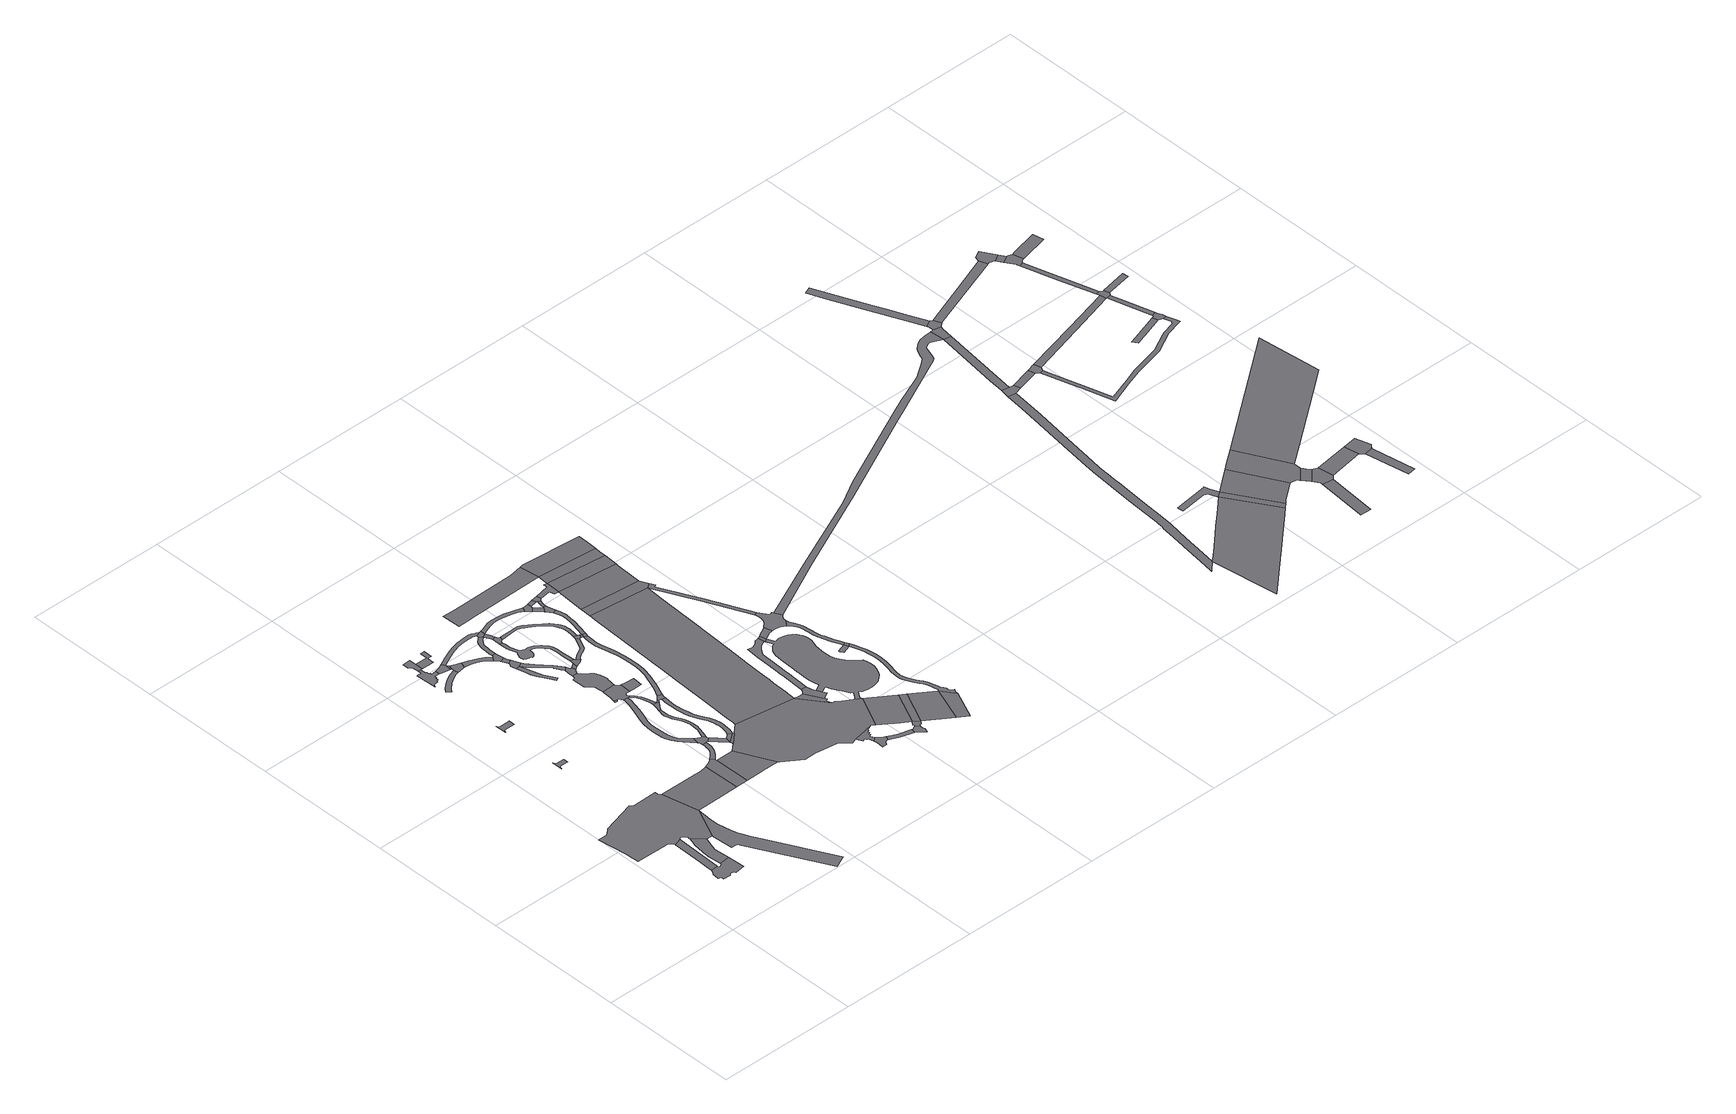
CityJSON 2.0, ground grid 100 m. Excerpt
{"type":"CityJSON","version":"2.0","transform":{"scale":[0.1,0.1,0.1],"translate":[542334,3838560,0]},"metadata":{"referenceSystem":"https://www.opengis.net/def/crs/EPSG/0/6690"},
"CityObjects":{
"road1":{"type":"Road","geometry":[{"type":"MultiSurface","lod":"1","boundaries":[[[0,1,2,3,4,5,6,7,8,9,10,11,12,13,14,15,16,17,18,19,20,21,22,23]]]}]},
"road2":{"type":"Road","attributes":{"RoadStructureAttribute.sectionType":"1"},"geometry":[{"type":"MultiSurface","lod":"1","boundaries":[[[24,25,26,27,28,29,30,7,6]]]}]},
"road3":{"type":"Road","geometry":[{"type":"MultiSurface","lod":"1","boundaries":[[[31,32,33,34,35,36,37,38,39,40,41,42,43,44,45,46,47,48,28,27,49,50,51,52,53,54,55,56,57,58,59,60,61,62,63]]]}]},
"road4":{"type":"Road","attributes":{"RoadStructureAttribute.sectionType":"1"},"geometry":[{"type":"MultiSurface","lod":"1","boundaries":[[[59,64,65,66,67,68,69,70,71,72,1,0,73,74,75,60]]]}]},
"road5":{"type":"Road","attributes":{"RoadStructureAttribute.sectionType":"1"},"geometry":[{"type":"MultiSurface","lod":"1","boundaries":[[[76,77,78,79,80,81,82,83,84,85,86,87,62,61]]]}]},
"road6":{"type":"Road","geometry":[{"type":"MultiSurface","lod":"1","boundaries":[[[88,89,90,91,92,93,94,95,96,97]]]}]},
"road7":{"type":"Road","geometry":[{"type":"MultiSurface","lod":"1","boundaries":[[[98,99,100,101,102,103,104,105,106,107,108]]]}]},
"road8":{"type":"Road","attributes":{"RoadStructureAttribute.sectionType":"1"},"geometry":[{"type":"MultiSurface","lod":"1","boundaries":[[[109,110,111,63,62,112,113]]]}]},
"road9":{"type":"Road","geometry":[{"type":"MultiSurface","lod":"1","boundaries":[[[114,115,116,117,118,119,120,121,122,123,124,125,126,127,128,129,130,131,132,133,134,135,136]]]}]},
"road10":{"type":"Road","geometry":[{"type":"MultiSurface","lod":"1","boundaries":[[[137,138,139,140,141,142,143,144,145,146,147,148,149,150,151,152]]]}]},
"road11":{"type":"Road","geometry":[{"type":"MultiSurface","lod":"1","boundaries":[[[153,154,155,156,120,119,157,158]]]}]},
"road12":{"type":"Road","geometry":[{"type":"MultiSurface","lod":"1","boundaries":[[[159,160,161,109,113,162,163,164,165]]]}]},
"road13":{"type":"Road","geometry":[{"type":"MultiSurface","lod":"1","boundaries":[[[166,167,136,135,168,169,170,171,172]]]}]},
"road14":{"type":"Road","geometry":[{"type":"MultiSurface","lod":"1","boundaries":[[[173,174,175,176,177,178,158,157]]]}]},
"road15":{"type":"Road","geometry":[{"type":"MultiSurface","lod":"1","boundaries":[[[179,170,169,180,181]]]}]},
"road16":{"type":"Road","geometry":[{"type":"MultiSurface","lod":"1","boundaries":[[[182,183,181,180,184,185,137,152,186,187,188]]]}]},
"road17":{"type":"Road","geometry":[{"type":"MultiSurface","lod":"1","boundaries":[[[189,190,191,192,193,194,195,196,197,198,199,200,201,159,165]]]}]},
"road18":{"type":"Road","attributes":{"RoadStructureAttribute.sectionType":"1"},"geometry":[{"type":"MultiSurface","lod":"1","boundaries":[[[202,203,204,205,163,162,206,207,208]]]}]},
"road19":{"type":"Road","geometry":[{"type":"MultiSurface","lod":"1","boundaries":[[[209,210,211,212,188,187,213,214,215,216,217]]]}]},
"road20":{"type":"Road","attributes":{"RoadStructureAttribute.sectionType":"1"},"geometry":[{"type":"MultiSurface","lod":"1","boundaries":[[[218,219,220,221,222,223,224,225,226,227,228,229,230,231,232,233,234,235,236,237,238,239,240,241,242,243,244,245,246,247,248,249,250,251,252]]]}]},
"road21":{"type":"Road","geometry":[{"type":"MultiSurface","lod":"1","boundaries":[[[253,254,255,256,238,237,257,196,195,258,259,260,261,262,263]]]}]},
"road22":{"type":"Road","geometry":[{"type":"MultiSurface","lod":"1","boundaries":[[[264,265,266,267,268,269,270,271,272,273,166,172,274,275,276,277,278,279,280,281,282,283,284]]]}]},
"road23":{"type":"Road","attributes":{"RoadStructureAttribute.sectionType":"1"},"geometry":[{"type":"MultiSurface","lod":"1","boundaries":[[[285,260,259,286,287,288]]]}]},
"road24":{"type":"Road","geometry":[{"type":"MultiSurface","lod":"1","boundaries":[[[289,290,291,292,293,294,295,296,297,298,299,300]]]}]},
"road25":{"type":"Road","geometry":[{"type":"MultiSurface","lod":"1","boundaries":[[[301,302,303,304,305,217,216,306,307]]]}]},
"road26":{"type":"Road","attributes":{"RoadStructureAttribute.sectionType":"1"},"geometry":[{"type":"MultiSurface","lod":"1","boundaries":[[[308,307,306,309,310]]]}]},
"road27":{"type":"Road","geometry":[{"type":"MultiSurface","lod":"1","boundaries":[[[311,312,313,314]]]}]},
"road28":{"type":"Road","geometry":[{"type":"MultiSurface","lod":"1","boundaries":[[[315,310,309,316,317,318,319,320,300,299,321]]]}]},
"road29":{"type":"Road","geometry":[{"type":"MultiSurface","lod":"1","boundaries":[[[322,323,324,325,326,327,328,329,330,331,332,333,334,335,336,263,262,337,338,339,340,341,342,343,344,345,346,347,348,349,350]]]}]},
"road30":{"type":"Road","geometry":[{"type":"MultiSurface","lod":"1","boundaries":[[[351,287,352,353,354,355]]]}]},
"road31":{"type":"Road","geometry":[{"type":"MultiSurface","lod":"1","boundaries":[[[356,357,358,288,287,351]]]}]},
"road32":{"type":"Road","attributes":{"RoadStructureAttribute.sectionType":"1"},"geometry":[{"type":"MultiSurface","lod":"1","boundaries":[[[359,360,361,362,363,364,321,299,365,366,367,368,369,370,371,372]]]}]},
"road33":{"type":"Road","attributes":{"RoadStructureAttribute.sectionType":"1"},"geometry":[{"type":"MultiSurface","lod":"1","boundaries":[[[373,374,375,376,377,378,379,380,381,304,303,382,383,384,385,386,387]]]}]},
"road34":{"type":"Road","geometry":[{"type":"MultiSurface","lod":"1","boundaries":[[[388,389,390,391,392,393,311,314,394,395,396,218,252,397,398,399,400,401,402,403]]]}]},
"road35":{"type":"Road","geometry":[{"type":"MultiSurface","lod":"1","boundaries":[[[404,405,322,350,406,407,408]]]}]},
"road36":{"type":"Road","geometry":[{"type":"MultiSurface","lod":"1","boundaries":[[[409,410,411,412,413,398,397,414,415,416,417,404,408]]]}]},
"road37":{"type":"Road","attributes":{"RoadStructureAttribute.sectionType":"1"},"geometry":[{"type":"MultiSurface","lod":"1","boundaries":[[[418,419,420,421,422,423,424,391,390,425,426,427,428,429,430,431,432,433,434,435]]]}]},
"road38":{"type":"Road","geometry":[{"type":"MultiSurface","lod":"1","boundaries":[[[436,437,372,371,438,418,435,439,440,441]]]}]},
"road39":{"type":"Road","geometry":[{"type":"MultiSurface","lod":"1","boundaries":[[[442,408,407,443]]]}]},
"road40":{"type":"Road","attributes":{"RoadStructureAttribute.sectionType":"1"},"geometry":[{"type":"MultiSurface","lod":"1","boundaries":[[[444,445,446,447,448,449,450,451,452,453,454,455,456,457,458,459,356,351,460,461,462,463,464,465,466,467,468,469,470,471,472,473]]]}]},
"road41":{"type":"Road","geometry":[{"type":"MultiSurface","lod":"1","boundaries":[[[284,283,474,373,387,475,476]]]}]},
"road42":{"type":"Road","geometry":[{"type":"MultiSurface","lod":"1","boundaries":[[[477,478,475,387,479,480,481,482]]]}]},
"road43":{"type":"Road","geometry":[{"type":"MultiSurface","lod":"1","boundaries":[[[483,484,482,481,485,486,487,488,489,490]]]}]},
"road44":{"type":"Road","geometry":[{"type":"MultiSurface","lod":"1","boundaries":[[[491,441,440,492]]]}]},
"road45":{"type":"Road","geometry":[{"type":"MultiSurface","lod":"1","boundaries":[[[493,494,442,443,495,444,473,496,497]]]}]},
"road46":{"type":"Road","geometry":[{"type":"MultiSurface","lod":"1","boundaries":[[[486,498,499,500,501,502,503,504,505,506,507,508,509,510,511,512,513,514,515,516,517,518,519,520,521,522,523,524,525,526,527,528,529,530,531,532,533,534,535,536,537,538,539,540,541,542,543,487]]]}]},
"road47":{"type":"Road","geometry":[{"type":"MultiSurface","lod":"1","boundaries":[[[544,545,546,547,403,402]]]}]},
"road48":{"type":"Road","geometry":[{"type":"MultiSurface","lod":"1","boundaries":[[[526,548,549,491,492,550,551,552,553,527]]]}]},
"road49":{"type":"Road","geometry":[{"type":"MultiSurface","lod":"1","boundaries":[[[554,555,556,557,558,559,560,561,562,563,564,565,566,567,490,489,568,569,570,571,572,573,574,575,576,577,578,579,580,581,582]]]}]},
"road50":{"type":"Road","geometry":[{"type":"MultiSurface","lod":"1","boundaries":[[[583,584,585,586,587,588,589,553,552,590,591,592,593,594,595,596]]]}]},
"road51":{"type":"Road","attributes":{"RoadStructureAttribute.sectionType":"1"},"geometry":[{"type":"MultiSurface","lod":"1","boundaries":[[[597,598,599,600,601,602,603,604,605,606,607,608,609,610,493,497,611,612,613,614,615,616,617,618,619,620,621,622,623]]]}]},
"road52":{"type":"Road","attributes":{"RoadStructureAttribute.sectionType":"1"},"geometry":[{"type":"MultiSurface","lod":"1","boundaries":[[[624,625,626,627,628,629,630,631,632,476,475,633,634,635,636,637,638,639,640,641,642]]]}]},
"road53":{"type":"Road","geometry":[{"type":"MultiSurface","lod":"1","boundaries":[[[643,355,354,202,208,644,645,646,647,648,649,650,651,652,653,654,655,656,657]]]}]},
"road54":{"type":"Road","geometry":[{"type":"MultiSurface","lod":"1","boundaries":[[[581,583,596,658,659,660,582]]]}]},
"road55":{"type":"Road","geometry":[{"type":"MultiSurface","lod":"1","boundaries":[[[660,659,597,661]]]}]},
"road56":{"type":"Road","geometry":[{"type":"MultiSurface","lod":"1","boundaries":[[[661,597,623,662]]]}]},
"road57":{"type":"Road","geometry":[{"type":"MultiSurface","lod":"1","boundaries":[[[663,664,665,666,667,668,669,650,649,670,671,672,673,674,675,676]]]}]},
"road58":{"type":"Road","geometry":[{"type":"MultiSurface","lod":"1","boundaries":[[[677,676,675,678,679,680,681,682,683,684,685,686]]]}]},
"road59":{"type":"Road","attributes":{"RoadStructureAttribute.sectionType":"1"},"geometry":[{"type":"MultiSurface","lod":"1","boundaries":[[[687,688,689,690,691,692,693,694]]]}]},
"road60":{"type":"Road","geometry":[{"type":"MultiSurface","lod":"1","boundaries":[[[695,696,642,641,697,698,699,700,701]]]}]},
"road61":{"type":"Road","attributes":{"RoadStructureAttribute.sectionType":"1"},"geometry":[{"type":"MultiSurface","lod":"1","boundaries":[[[702,703,704,705,706,707,708,709,710,711,712,713,661,662]]]}]},
"road62":{"type":"Road","attributes":{"RoadStructureAttribute.sectionType":"1"},"geometry":[{"type":"MultiSurface","lod":"1","boundaries":[[[714,715,716,717,699,698,718,719,720,721]]]}]},
"road63":{"type":"Road","geometry":[{"type":"MultiSurface","lod":"1","boundaries":[[[722,723,724,725,721,720,726,708,707]]]}]},
"road64":{"type":"Road","attributes":{"RoadStructureAttribute.sectionType":"1"},"geometry":[{"type":"MultiSurface","lod":"1","boundaries":[[[727,695,701,728,729]]]}]},
"road65":{"type":"Road","geometry":[{"type":"MultiSurface","lod":"1","boundaries":[[[730,731,686,685,732,733,734,735,736]]]}]},
"road66":{"type":"Road","geometry":[{"type":"MultiSurface","lod":"1","boundaries":[[[737,738,739,724,723,740,741,742,743,744]]]}]},
"road67":{"type":"Road","attributes":{"RoadStructureAttribute.sectionType":"1"},"geometry":[{"type":"MultiSurface","lod":"1","boundaries":[[[745,746,747,748,749,750,751,752,643,657,753,754,755,756,757,758,759,760,761,762,763,764,765]]]}]},
"road68":{"type":"Road","geometry":[{"type":"MultiSurface","lod":"1","boundaries":[[[766,657,656,767,768,769,770,771,772,773]]]}]},
"road69":{"type":"Road","geometry":[{"type":"MultiSurface","lod":"1","boundaries":[[[774,775,727,729,737,744,776,777]]]}]},
"road70":{"type":"Road","geometry":[{"type":"MultiSurface","lod":"1","boundaries":[[[778,779,773,772,780,781,782,783,784,785]]]}]},
"road71":{"type":"Road","geometry":[{"type":"MultiSurface","lod":"1","boundaries":[[[786,787,788,736,735,789,790,791,792,793,794,795,796,797]]]}]},
"road72":{"type":"Road","attributes":{"RoadStructureAttribute.sectionType":"1"},"geometry":[{"type":"MultiSurface","lod":"1","boundaries":[[[798,799,774,777,800,801,802,803]]]}]},
"road73":{"type":"Road","attributes":{"RoadStructureAttribute.sectionType":"1"},"geometry":[{"type":"MultiSurface","lod":"1","boundaries":[[[804,805,806,807,786,797,808,809,810]]]}]},
"road74":{"type":"Road","geometry":[{"type":"MultiSurface","lod":"1","boundaries":[[[811,652,651,812,813,804,814]]]}]},
"road75":{"type":"Road","attributes":{"RoadStructureAttribute.sectionType":"1"},"geometry":[{"type":"MultiSurface","lod":"1","boundaries":[[[815,816,817,818,819,820,821,822,823,824,825,826,827,778,785,828,829,830,831,832,833,834,835,836,837,838]]]}]},
"road76":{"type":"Road","geometry":[{"type":"MultiSurface","lod":"1","boundaries":[[[814,804,810,839]]]}]},
"road77":{"type":"Road","geometry":[{"type":"MultiSurface","lod":"1","boundaries":[[[840,745,765,841,842]]]}]},
"road78":{"type":"Road","attributes":{"RoadStructureAttribute.sectionType":"1"},"geometry":[{"type":"MultiSurface","lod":"1","boundaries":[[[802,840,842,843,844,845]]]}]},
"road79":{"type":"Road","attributes":{"RoadStructureAttribute.sectionType":"1"},"geometry":[{"type":"MultiSurface","lod":"1","boundaries":[[[839,810,846,847]]]}]},
"road80":{"type":"Road","geometry":[{"type":"MultiSurface","lod":"1","boundaries":[[[848,849,850,851,852,853,854,855,856,857,858,859,860,861,862,863,864,865,866,867,868,869,870,871,872,873,874,875,876,877,878,879,880,881,882,883,884,885,886,887,888,889,890,891,892,893,894,895,896,897,898,899,900,901,902,903,904,905,782,781,906,907,908,909,910,911,912,913,914,653,652]]]}]},
"road81":{"type":"Road","geometry":[{"type":"MultiSurface","lod":"1","boundaries":[[[803,802,845,915]]]}]},
"road82":{"type":"Road","geometry":[{"type":"MultiSurface","lod":"1","boundaries":[[[916,815,838,889,888]]]}]},
"road83":{"type":"Road","attributes":{"RoadStructureAttribute.sectionType":"1"},"geometry":[{"type":"MultiSurface","lod":"1","boundaries":[[[694,803,915,917,918]]]}]},
"road84":{"type":"Road","geometry":[{"type":"MultiSurface","lod":"1","boundaries":[[[847,846,919,920]]]}]},
"road85":{"type":"Road","geometry":[{"type":"MultiSurface","lod":"1","boundaries":[[[921,922,923,916,888,924,925,926]]]}]},
"road86":{"type":"Road","geometry":[{"type":"MultiSurface","lod":"1","boundaries":[[[927,687,694,918,928,929]]]}]},
"road87":{"type":"Road","attributes":{"RoadStructureAttribute.sectionType":"1"},"geometry":[{"type":"MultiSurface","lod":"1","boundaries":[[[930,931,932,841,765,933,934,935]]]}]},
"road88":{"type":"Road","geometry":[{"type":"MultiSurface","lod":"1","boundaries":[[[936,937,938,939,940]]]}]},
"road89":{"type":"Road","attributes":{"RoadStructureAttribute.sectionType":"1"},"geometry":[{"type":"MultiSurface","lod":"1","boundaries":[[[941,942,943,944,945,946,947,948,949,950,951,952,953,954,955,956,957,958,959,960,961,962,963,964,965,966,967,968,969,940,970,971,972,973,974,975,976,977,978,979,980,981,982,983,984,985,986,987,988,989,990,991,847,920]]]}]},
"road90":{"type":"Road","geometry":[{"type":"MultiSurface","lod":"1","boundaries":[[[992,993,994,935,934,995,996,997,998,999,1000,921,926,1001,1002,1003,1004,1005,1006,1007,1008]]]}]},
"road91":{"type":"Road","attributes":{"RoadStructureAttribute.sectionType":"1"},"geometry":[{"type":"MultiSurface","lod":"1","boundaries":[[[1009,1010,1011,1012,1013,1014,1015,1016,1017,1018,1019,1004,1003,1020,1021,1022,1023,1024,1025,1026,1027,1028,1029,936,1030]]]}]},
"road92":{"type":"Road","geometry":[{"type":"MultiSurface","lod":"1","boundaries":[[[1030,936,940,969]]]}]},
"road93":{"type":"Road","attributes":{"RoadStructureAttribute.sectionType":"1"},"geometry":[{"type":"MultiSurface","lod":"1","boundaries":[[[1031,1032,1033,1034,1035,1036,1037,1038,1039,1040,1041,1042,1043,1044,1045,1046,1047,1048,1049,1050,1008,1007,1051,1052,1053,1054,1055,1056,1057,1058,1059,1060,1061,1062,1063,1064]]]}]},
"road94":{"type":"Road","attributes":{"RoadStructureAttribute.sectionType":"1"},"geometry":[{"type":"MultiSurface","lod":"1","boundaries":[[[1065,1066,1067,1068,1069,1070,1071,1072,1073,1074,1075,1076,1077,1078]]]}]},
"road95":{"type":"Road","attributes":{"RoadStructureAttribute.sectionType":"1"},"geometry":[{"type":"MultiSurface","lod":"1","boundaries":[[[1079,1080,1081,1082,1083,1084,1085,1086,1087,1088,1089,1090,1091,1092,1093,1094,1095,1071,1096,1097,1098,1099,1100,1101,1102,1103,1104,1105,1106,1107,1108,1109,1110,1111,1112,1113,1114]]]}]},
"road96":{"type":"Road","attributes":{"RoadStructureAttribute.sectionType":"1"},"geometry":[{"type":"MultiSurface","lod":"1","boundaries":[[[1115,1116,1117,1118,1119,1120,1121,1122,1123,1124,1125,1126]]]}]},
"road97":{"type":"Road","geometry":[{"type":"MultiSurface","lod":"1","boundaries":[[[1126,1125,1127,1065,1078,1128]]]}]},
"road98":{"type":"Road","attributes":{"RoadStructureAttribute.sectionType":"1"},"geometry":[{"type":"MultiSurface","lod":"1","boundaries":[[[1129,1130,1131,1126,1128,1132,1133,1134,1135,1136,1137]]]}]},
"road99":{"type":"Road","geometry":[{"type":"MultiSurface","lod":"1","boundaries":[[[1138,1079,1114,1139,1140,1141]]]}]},
"road100":{"type":"Road","geometry":[{"type":"MultiSurface","lod":"1","boundaries":[[[1142,1143,1129,1137,1144,1145,1146,1147]]]}]},
"road101":{"type":"Road","attributes":{"RoadStructureAttribute.sectionType":"1"},"geometry":[{"type":"MultiSurface","lod":"1","boundaries":[[[1064,1148,1138,1141,1149,1150]]]}]},
"road102":{"type":"Road","attributes":{"RoadStructureAttribute.sectionType":"1"},"geometry":[{"type":"MultiSurface","lod":"1","boundaries":[[[1151,1152,1153,1154,1155,1156]]]}]},
"road103":{"type":"Road","attributes":{"RoadStructureAttribute.sectionType":"1"},"geometry":[{"type":"MultiSurface","lod":"1","boundaries":[[[1157,1158,1140,1139,1159]]]}]},
"road104":{"type":"Road","attributes":{"RoadStructureAttribute.sectionType":"1"},"geometry":[{"type":"MultiSurface","lod":"1","boundaries":[[[1160,1146,1145,1161,1162]]]}]},
"road105":{"type":"Road","geometry":[{"type":"MultiSurface","lod":"1","boundaries":[[[1162,1161,1163,1164,1151,1156,1165,1166]]]}]},
"road106":{"type":"Road","geometry":[{"type":"MultiSurface","lod":"1","boundaries":[[[1167,1157,1159,1168,1169,1170,1171,1172]]]}]},
"road107":{"type":"Road","attributes":{"RoadStructureAttribute.sectionType":"1"},"geometry":[{"type":"MultiSurface","lod":"1","boundaries":[[[1173,1174,1175,1176,1177,1178,1179,1180,1181,1182,1183]]]}]},
"road108":{"type":"Road","geometry":[{"type":"MultiSurface","lod":"1","boundaries":[[[1184,1031,1064,1150,1185,1186]]]}]},
"road109":{"type":"Road","geometry":[{"type":"MultiSurface","lod":"1","boundaries":[[[1183,1182,1187,1184,1186,1188,1189]]]}]},
"road110":{"type":"Road","attributes":{"RoadStructureAttribute.sectionType":"1"},"geometry":[{"type":"MultiSurface","lod":"1","boundaries":[[[1190,1166,1165,1191]]]}]},
"road111":{"type":"Road","attributes":{"RoadStructureAttribute.sectionType":"1"},"geometry":[{"type":"MultiSurface","lod":"1","boundaries":[[[1192,1193,1194,1195]]]}]},
"road112":{"type":"Road","geometry":[{"type":"MultiSurface","lod":"1","boundaries":[[[1196,1197,1190,1191,1198,1193,1192,1199,1200]]]}]},
"road113":{"type":"Road","attributes":{"RoadStructureAttribute.sectionType":"1"},"geometry":[{"type":"MultiSurface","lod":"1","boundaries":[[[1201,1202,1203,1204,1205,1206,1207,1208,1209,1210,1211,1212,1170,1169,1213,1214,1215,1216,1217,1218,1219,1220,1221,1222,1223,1224,1225,1226,1227,1228]]]}]},
"road114":{"type":"Road","attributes":{"RoadStructureAttribute.sectionType":"1"},"geometry":[{"type":"MultiSurface","lod":"1","boundaries":[[[1229,1142,1147,1230,1231,1232]]]}]},
"road115":{"type":"Road","attributes":{"RoadStructureAttribute.sectionType":"1"},"geometry":[{"type":"MultiSurface","lod":"1","boundaries":[[[1233,1234,1235,1189,1188,1236,1237,1238]]]}]},
"road116":{"type":"Road","attributes":{"RoadStructureAttribute.sectionType":"1"},"geometry":[{"type":"MultiSurface","lod":"1","boundaries":[[[1239,1240,1167,1172,1241,1242]]]}]},
"road117":{"type":"Road","attributes":{"RoadStructureAttribute.sectionType":"1"},"geometry":[{"type":"MultiSurface","lod":"1","boundaries":[[[1243,1244,1245,1246,1247,1248,1249,1250,1251,1252,1253]]]}]},
"road118":{"type":"Road","geometry":[{"type":"MultiSurface","lod":"1","boundaries":[[[1254,1255,1233,1238,1256,1257,1258,1259,1260]]]}]},
"road119":{"type":"Road","geometry":[{"type":"MultiSurface","lod":"1","boundaries":[[[1261,1262,1263,1264,1265,1243,1253,1228,1227]]]}]},
"road120":{"type":"Road","attributes":{"RoadStructureAttribute.sectionType":"1"},"geometry":[{"type":"MultiSurface","lod":"1","boundaries":[[[1260,1259,1266,1267]]]}]},
"road121":{"type":"Road","attributes":{"RoadStructureAttribute.sectionType":"1"},"geometry":[{"type":"MultiSurface","lod":"1","boundaries":[[[1268,1269,1270,1271,1272,1273,1264,1263]]]}]},
"road122":{"type":"Road","attributes":{"RoadStructureAttribute.sectionType":"1"},"geometry":[{"type":"MultiSurface","lod":"1","boundaries":[[[1274,1275,1276,1277,1278,1279,1280]]]}]},
"road123":{"type":"Road","geometry":[{"type":"MultiSurface","lod":"1","boundaries":[[[1281,1282,1283,1280,1279,1284,1239,1242,1285,1270,1269,1286,1287,1288,1289]]]}]},
"road124":{"type":"Road","geometry":[{"type":"MultiSurface","lod":"1","boundaries":[[[1290,1267,1266,1291,1292,1277,1276,1293,1294,1295,1296]]]}]},
"road125":{"type":"Road","attributes":{"RoadStructureAttribute.sectionType":"1"},"geometry":[{"type":"MultiSurface","lod":"1","boundaries":[[[1297,1289,1288,1298]]]}]},
"road126":{"type":"Road","attributes":{"RoadStructureAttribute.sectionType":"1"},"geometry":[{"type":"MultiSurface","lod":"1","boundaries":[[[1299,1300,1296,1295,1301,1302,1303]]]}]}
},
"vertices":[
[452,512,0],[378,504,0],[374,494,0],[366,489,0],[359,486,0],[351,489,0],[346,499,0],[296,493,0],[291,481,0],[284,468,0],[274,460,0],[272,413,0],[282,410,0],[289,406,0],[292,401,0],[292,388,0],[342,384,0],[347,389,0],[355,394,0],[365,396,0],[375,394,0],[382,389,0],[388,381,0],[461,389,0],
[346,509,0],[351,637,0],[358,829,0],[358,834,0],[305,816,0],[298,593,0],[296,521,0],
[560,1226,0],[555,1232,0],[554,1257,0],[388,1254,0],[380,1254,0],[356,1275,0],[114,1203,0],[78,1170,0],[65,1167,0],[4,1165,0],[30,949,0],[29,925,0],[35,858,0],[256,853,0],[268,853,0],[285,848,0],[295,840,0],[303,828,0],[363,841,0],[368,846,0],[375,846,0],[380,846,0],[388,841,0],[395,836,0],[400,829,0],[402,825,0],[403,824,0],[405,815,0],[406,806,0],[477,728,0],[521,730,0],[627,959,0],[570,1220,0],
[404,797,0],[398,773,0],[396,767,0],[388,739,0],[379,682,0],[377,673,0],[375,653,0],[372,612,0],[372,603,0],[451,534,0],[444,627,0],[460,676,0],
[530,568,0],[575,568,0],[863,6,0],[953,47,0],[718,500,0],[685,567,0],[665,609,0],[652,644,0],[639,689,0],[629,741,0],[621,791,0],[618,836,0],
[304,1815,0],[308,1821,0],[318,1828,0],[373,1827,0],[374,1860,0],[322,1860,0],[313,1862,0],[306,1870,0],[302,1881,0],[302,1803,0],
[298,2291,0],[302,2300,0],[315,2303,0],[384,2302,0],[384,2315,0],[384,2346,0],[360,2346,0],[307,2346,0],[298,2352,0],[293,2361,0],[295,2281,0],
[941,1227,0],[895,1220,0],[805,1218,0],[734,960,0],[944,963,0],
[351,2983,0],[351,2997,0],[341,2997,0],[340,3016,0],[333,3016,0],[333,3058,0],[312,3057,0],[312,3033,0],[287,3033,0],[280,3032,0],[284,2883,0],[290,2897,0],[299,2903,0],[330,2907,0],[330,2917,0],[343,2917,0],[342,2937,0],[349,2937,0],[350,2938,0],[350,2955,0],[367,2956,0],[385,2954,0],[386,2987,0],
[471,2920,0],[437,2908,0],[416,2899,0],[399,2892,0],[389,2885,0],[366,2870,0],[338,2849,0],[316,2827,0],[296,2805,0],[325,2780,0],[340,2804,0],[377,2838,0],[398,2852,0],[419,2865,0],[453,2881,0],[479,2887,0],
[345,3168,0],[289,3167,0],[290,3125,0],[311,3106,0],[345,3058,0],[345,3115,0],
[1006,1262,0],[998,1254,0],[972,1240,0],[1031,964,0],[1029,1227,0],[1026,1231,0],[1028,1238,0],
[457,3013,0],[419,2996,0],[406,2952,0],[466,2939,0],[469,2976,0],[467,2981,0],[468,2986,0],
[436,3059,0],[436,3108,0],[465,3108,0],[465,3171,0],[436,3170,0],[436,3116,0],
[472,2975,0],[472,2937,0],[483,2969,0],
[539,2944,0],[521,2952,0],[476,2932,0],[477,2925,0],[496,2891,0],[537,2896,0],[552,2939,0],
[1036,1246,0],[1063,1275,0],[1082,1303,0],[1094,1335,0],[1097,1344,0],[1099,1380,0],[1101,1393,0],[1071,1388,0],[1071,1367,0],[1071,1365,0],[1065,1335,0],[1052,1307,0],[1031,1285,0],
[1158,1230,0],[1132,1229,0],[1049,1226,0],[1040,1226,0],[1147,966,0],[1165,966,0],[1282,965,0],
[715,2859,0],[691,2880,0],[660,2896,0],[595,2924,0],[585,2891,0],[626,2878,0],[666,2857,0],[706,2825,0],[725,2851,0],
[1015,2021,0],[1014,1996,0],[1009,1966,0],[997,1929,0],[984,1891,0],[966,1842,0],[955,1807,0],[948,1779,0],[947,1772,0],[941,1732,0],[938,1677,0],[939,1649,0],[943,1608,0],[949,1581,0],[964,1547,0],[985,1517,0],[1003,1491,0],[1035,1457,0],[1048,1444,0],[1060,1426,0],[1069,1472,0],[1038,1501,0],[1011,1529,0],[995,1560,0],[982,1601,0],[977,1651,0],[974,1710,0],[976,1743,0],[979,1758,0],[982,1774,0],[1002,1833,0],[1022,1886,0],[1034,1940,0],[1046,1993,0],[1047,2017,0],
[1111,1448,0],[1102,1450,0],[1099,1452,0],[1090,1458,0],[1068,1408,0],[1108,1396,0],[1114,1393,0],[1137,1417,0],[1134,1424,0],[1136,1437,0],[1117,1449,0],
[811,3085,0],[805,3087,0],[783,3096,0],[758,3101,0],[716,3100,0],[666,3094,0],[610,3081,0],[561,3061,0],[554,3058,0],[509,3038,0],[480,2994,0],[553,3029,0],[578,3040,0],[603,3052,0],[653,3065,0],[697,3073,0],[743,3074,0],[778,3070,0],[783,3069,0],[795,3063,0],[828,3077,0],
[1176,1378,0],[1158,1347,0],[1206,1295,0],[1213,1341,0],
[769,2611,0],[778,2574,0],[795,2540,0],[825,2482,0],[852,2430,0],[873,2443,0],[852,2486,0],[830,2526,0],[811,2588,0],[795,2631,0],[782,2681,0],[755,2672,0],
[763,2831,0],[763,2855,0],[762,2865,0],[733,2858,0],[730,2850,0],[734,2791,0],[769,2802,0],
[772,2788,0],[755,2744,0],[783,2760,0],
[968,2057,0],[965,2042,0],[979,2039,0],[989,2050,0],
[790,2742,0],[756,2733,0],[752,2727,0],[751,2726,0],[747,2715,0],[749,2697,0],[811,2697,0],
[1102,1809,0],[1099,1796,0],[1092,1765,0],[1090,1746,0],[1095,1725,0],[1104,1693,0],[1118,1665,0],[1132,1639,0],[1145,1604,0],[1148,1579,0],[1148,1575,0],[1147,1551,0],[1142,1513,0],[1124,1462,0],[1121,1453,0],[1142,1451,0],[1150,1471,0],[1160,1511,0],[1166,1543,0],[1167,1549,0],[1168,1578,0],[1163,1614,0],[1156,1631,0],[1144,1661,0],[1130,1690,0],[1125,1700,0],[1112,1737,0],[1111,1770,0],[1114,1803,0],
[1272,1347,0],[1209,1284,0],[1208,1279,0],[1208,1273,0],[1279,1341,0],
[1246,1367,0],[1233,1350,0],[1221,1343,0],
[964,2507,0],[950,2529,0],[934,2549,0],[928,2556,0],[859,2629,0],[817,2683,0],[805,2647,0],[860,2592,0],[919,2527,0],[920,2525,0],[930,2509,0],[939,2483,0],[953,2463,0],[977,2486,0],
[795,3045,0],[781,3034,0],[757,3013,0],[747,2989,0],[743,2980,0],[737,2947,0],[736,2941,0],[733,2889,0],[732,2872,0],[763,2920,0],[765,2935,0],[769,2973,0],[779,2991,0],[786,3003,0],[816,3028,0],
[1086,2142,0],[1078,2151,0],[1075,2165,0],[979,2160,0],[980,2150,0],[975,2093,0],[998,2051,0],[1006,2046,0],[1013,2034,0],[1055,2018,0],[1069,2027,0],[1060,2039,0],[1064,2052,0],[1077,2057,0],[1097,2056,0],[1100,2136,0],
[1117,1870,0],[1110,1839,0],[1128,1827,0],[1153,1859,0],[1142,1868,0],
[1141,1875,0],[1128,1933,0],[1113,1973,0],[1112,1974,0],[1089,2007,0],[1087,1980,0],[1105,1941,0],[1105,1940,0],[1115,1899,0],
[951,2395,0],[948,2373,0],[939,2369,0],[930,2366,0],[930,2272,0],[976,2225,0],[979,2172,0],[1076,2183,0],[1079,2208,0],[1081,2223,0],[1083,2236,0],[1083,2261,0],[1076,2291,0],[1059,2324,0],[1044,2339,0],[1003,2370,0],[992,2381,0],[989,2395,0],
[991,2452,0],[987,2459,0],[953,2429,0],[994,2412,0],[1006,2428,0],[999,2452,0],
[1163,1885,0],[1168,1876,0],
[1183,1873,0],[1185,1861,0],[1183,1836,0],[1181,1788,0],[1183,1737,0],[1187,1690,0],[1190,1679,0],[1202,1635,0],[1220,1592,0],[1249,1529,0],[1262,1489,0],[1263,1468,0],[1264,1459,0],[1263,1450,0],[1262,1420,0],[1256,1388,0],[1285,1385,0],[1291,1429,0],[1291,1439,0],[1291,1471,0],[1285,1510,0],[1272,1547,0],[1243,1600,0],[1225,1643,0],[1219,1673,0],[1211,1715,0],[1205,1765,0],[1205,1803,0],[1209,1840,0],[1212,1865,0],
[796,3057,0],[843,3043,0],[842,3077,0],
[861,2995,0],[857,3008,0],[819,3022,0],[834,2994,0],[840,2972,0],[866,2983,0],
[876,2961,0],[869,2973,0],[841,2946,0],[841,2917,0],[861,2911,0],[866,2926,0],[881,2931,0],[886,2957,0],
[1034,2479,0],[1029,2444,0],
[1190,1912,0],[1175,1896,0],[1175,1877,0],[1216,1887,0],[1220,1900,0],
[841,2902,0],[841,2876,0],[843,2848,0],[849,2820,0],[862,2782,0],[852,2765,0],[848,2756,0],[844,2745,0],[842,2726,0],[847,2709,0],[862,2698,0],[880,2694,0],[894,2694,0],[896,2685,0],[908,2688,0],[909,2688,0],[925,2704,0],[932,2724,0],[932,2739,0],[932,2747,0],[953,2744,0],[983,2729,0],[1002,2708,0],[1013,2697,0],[1030,2670,0],[1037,2635,0],[1037,2592,0],[1036,2548,0],[1039,2513,0],[1067,2501,0],[1062,2517,0],[1060,2556,0],[1059,2588,0],[1059,2637,0],[1053,2674,0],[1042,2698,0],[1016,2733,0],[1012,2736,0],[976,2761,0],[942,2771,0],[919,2772,0],[903,2777,0],[890,2783,0],[879,2801,0],[867,2847,0],[863,2892,0],
[1128,2056,0],[1194,2055,0],[1200,2130,0],[1143,2133,0],
[1039,2494,0],[1039,2491,0],[1062,2456,0],[1073,2460,0],[1091,2471,0],[1072,2495,0],
[1236,2677,0],[1242,2728,0],[1237,2771,0],[1228,2793,0],[1222,2807,0],[1189,2849,0],[1127,2900,0],[1115,2910,0],[1063,2944,0],[1059,2946,0],[1032,2958,0],[1007,2961,0],[988,2960,0],[905,2956,0],[991,2939,0],[1012,2941,0],[1025,2938,0],[1043,2929,0],[1056,2922,0],[1090,2900,0],[1111,2884,0],[1152,2852,0],[1184,2821,0],[1205,2788,0],[1215,2758,0],[1218,2720,0],[1215,2681,0],[1210,2665,0],[1234,2655,0],
[1204,2641,0],[1179,2582,0],[1160,2549,0],[1119,2529,0],[1109,2523,0],[1098,2517,0],[1082,2501,0],[1101,2488,0],[1114,2499,0],[1120,2504,0],[1164,2526,0],[1182,2540,0],[1205,2586,0],[1221,2620,0],
[1253,2617,0],[1246,2589,0],[1243,2566,0],[1242,2535,0],[1244,2510,0],[1254,2460,0],[1278,2356,0],[1283,2310,0],[1285,2256,0],[1285,2193,0],[1281,2161,0],[1278,2145,0],[1269,2107,0],[1220,1972,0],[1225,1918,0],[1258,1993,0],[1291,2084,0],[1302,2141,0],[1304,2150,0],[1310,2206,0],[1312,2259,0],[1309,2320,0],[1296,2400,0],[1275,2490,0],[1272,2529,0],[1272,2570,0],[1276,2607,0],
[1147,3074,0],[1134,3077,0],[1106,3086,0],[1052,3102,0],[1000,3107,0],[956,3108,0],[921,3103,0],[867,3084,0],[851,3079,0],[866,3055,0],[915,3074,0],[959,3083,0],[998,3081,0],[1042,3077,0],[1087,3066,0],[1115,3057,0],[1123,3054,0],[1161,3032,0],[1176,3065,0],
[1343,1399,0],[1292,958,0],[1420,871,0],[1508,874,0],[1663,850,0],[1730,789,0],[1771,804,0],[1923,834,0],[1947,817,0],[2061,1057,0],[2016,1083,0],[1959,1121,0],[1921,1146,0],[1904,1148,0],[1766,1333,0],
[1228,2626,0],[1240,2625,0],[1245,2650,0],
[1259,2643,0],
[1283,2635,0],
[1849,766,0],[1864,772,0],[1859,784,0],[1873,790,0],[1867,804,0],[1882,810,0],[1880,817,0],[1778,785,0],[1789,759,0],[1810,767,0],[1816,753,0],[1825,756,0],[1836,717,0],[1864,738,0],
[1908,703,0],[1839,685,0],[1835,639,0],[1868,640,0],[1873,653,0],[1878,659,0],[1883,662,0],[1895,666,0],[1902,666,0],[1919,697,0],
[1427,3354,0],[1333,3336,0],[875,3329,0],[775,3331,0],[780,3198,0],[845,3200,0],[921,3203,0],[1446,3215,0],
[1219,3070,0],[1191,3063,0],[1181,3015,0],[1196,3004,0],[1219,3029,0],[1217,3037,0],[1224,3042,0],
[1313,2760,0],[1318,2798,0],[1320,2842,0],[1313,2891,0],[1313,2893,0],[1306,2917,0],[1277,2904,0],[1287,2877,0],[1293,2849,0],[1296,2812,0],[1291,2780,0],[1284,2746,0],
[1250,2994,0],[1249,2995,0],[1238,3007,0],[1227,3019,0],[1214,2984,0],[1223,2973,0],[1245,2948,0],[1266,2979,0],
[1295,2954,0],[1290,2986,0],[1271,2983,0],[1271,2981,0],[1247,2947,0],
[1262,3080,0],[1272,3050,0],[1276,3051,0],
[1990,663,0],[1953,680,0],[1915,663,0],[1941,653,0],[1980,634,0],[2068,609,0],[2072,640,0],
[1282,3048,0],[1278,3034,0],[1273,3009,0],[1291,3005,0],[1292,3014,0],[1293,3022,0],[1296,3033,0],[1299,3041,0],
[1416,2733,0],[1412,2668,0],[1381,2066,0],[1371,1897,0],[1370,1882,0],[1357,1648,0],[1348,1478,0],[1344,1419,0],[1771,1417,0],[1777,1528,0],[1780,1572,0],[1782,1610,0],[1786,1680,0],[1790,1755,0],[1795,1835,0],[1801,1934,0],[1809,2069,0],[1825,2336,0],[1826,2366,0],[1838,2566,0],[1846,2692,0],
[1806,1330,0],[1887,1185,0],[1890,1186,0],[1893,1188,0],[1905,1195,0],[1900,1205,0],[1897,1213,0],[1833,1330,0],
[1311,3089,0],[1295,3086,0],[1307,3049,0],[1317,3055,0],
[1854,1367,0],[1848,1348,0],[1942,1236,0],[1929,1262,0],[1913,1300,0],[1900,1324,0],[1896,1338,0],[1894,1365,0],
[2106,647,0],[2092,642,0],[2085,640,0],[2077,604,0],[2089,596,0],[2101,584,0],[2125,559,0],[2138,589,0],[2136,594,0],[2134,599,0],[2133,610,0],[2134,626,0],
[1414,3137,0],[1419,3110,0],[1393,3068,0],[1404,3029,0],[1434,3028,0],[1441,3133,0],
[2127,693,0],[2108,668,0],[2119,660,0],[2111,651,0],[2142,644,0],[2150,638,0],[2169,664,0],
[2213,952,0],[2067,734,0],[2110,705,0],[2240,932,0],
[1999,1895,0],[1988,1891,0],[1970,1889,0],[1953,1871,0],[1936,1860,0],[1916,1854,0],[1889,1857,0],[1881,1858,0],[1875,1766,0],[1870,1670,0],[1867,1603,0],[1864,1556,0],[1863,1538,0],[1903,1542,0],[1904,1549,0],[1905,1566,0],[1906,1591,0],[1911,1679,0],[1915,1764,0],[1928,1788,0],[1943,1810,0],[1962,1826,0],[1985,1838,0],[2004,1846,0],
[2282,904,0],
[1421,2817,0],[1880,2717,0],[1851,2776,0],
[1860,2929,0],[1863,2968,0],[1864,2983,0],
[2346,541,0],[2438,795,0],
[2056,1074,0],[2083,1113,0],[2085,1115,0],[2109,1103,0],[2143,1094,0],[2177,1093,0],[2196,1096,0],[2207,1097,0],[2235,1106,0],[2261,1123,0],[2282,1142,0],[2298,1163,0],[2315,1199,0],[2323,1230,0],[2324,1260,0],[2321,1292,0],[2314,1316,0],[2300,1324,0],[2278,1343,0],[2253,1366,0],[2234,1390,0],[2215,1421,0],[2202,1449,0],[2195,1476,0],[2191,1507,0],[2191,1546,0],[2196,1576,0],[2200,1606,0],[2204,1618,0],[2211,1639,0],[2218,1666,0],[2220,1691,0],[2215,1715,0],[2210,1734,0],[2191,1761,0],[2170,1780,0],[2149,1793,0],[2120,1804,0],[2088,1808,0],[2055,1801,0],[2030,1855,0],[2008,1837,0],[2030,1791,0],[2013,1781,0],[1998,1768,0],[1984,1751,0],[1971,1729,0],[1962,1699,0],[1958,1651,0],[1955,1581,0],[1954,1552,0],[1952,1503,0],[1952,1501,0],[1950,1448,0],[1950,1403,0],[1953,1363,0],[1962,1324,0],[1955,1321,0],[1961,1278,0],[1978,1286,0],[1992,1247,0],[2011,1204,0],[2030,1174,0],[2048,1142,0],[2062,1130,0],[2059,1127,0],[2030,1086,0],
[1871,3088,0],
[2018,1902,0],
[1874,3135,0],[1877,3175,0],
[2416,493,0],[2507,698,0],
[2092,1946,0],[2079,1936,0],[2044,1917,0],[2053,1870,0],[2080,1882,0],[2108,1888,0],
[1454,3359,0],[1881,3248,0],[1885,3325,0],
[2020,2382,0],[1884,2670,0],[1900,2677,0],[1997,2372,0],[2137,2069,0],[2160,2080,0],
[2326,1498,0],[2265,1477,0],[2268,1465,0],[2280,1444,0],[2341,1464,0],
[2507,716,0],[2508,721,0],[2519,739,0],[2487,761,0],[2491,771,0],[2491,785,0],[2484,799,0],[2472,808,0],[2468,832,0],[2462,860,0],[2449,902,0],[2437,925,0],[2413,965,0],[2389,1010,0],[2382,1028,0],[2379,1044,0],[2377,1064,0],[2378,1081,0],[2378,1083,0],[2384,1115,0],[2393,1156,0],[2405,1213,0],[2408,1273,0],[2407,1305,0],[2403,1337,0],[2398,1373,0],[2387,1412,0],[2373,1454,0],[2360,1485,0],[2350,1445,0],[2364,1405,0],[2374,1368,0],[2379,1334,0],[2382,1303,0],[2383,1274,0],[2380,1216,0],[2369,1161,0],[2359,1119,0],[2353,1084,0],[2353,1071,0],[2352,1064,0],[2354,1041,0],[2358,1021,0],[2366,999,0],[2391,952,0],[2408,925,0],[2415,913,0],[2426,892,0],[2437,854,0],[2443,827,0],[2447,805,0],
[2226,2016,0],[2210,2010,0],[2200,2013,0],[2140,2053,0],[2141,2034,0],[2140,2012,0],[2135,1989,0],[2120,1970,0],[2100,1953,0],[2136,1889,0],[2169,1881,0],[2201,1863,0],[2233,1903,0],[2234,1920,0],[2243,1939,0],[2255,1953,0],[2231,2005,0],
[2334,1540,0],[2319,1576,0],[2300,1637,0],[2298,1642,0],[2290,1665,0],[2286,1693,0],[2283,1737,0],[2274,1794,0],[2265,1823,0],[2251,1857,0],[2239,1882,0],[2223,1843,0],[2243,1812,0],[2250,1790,0],[2258,1734,0],[2261,1691,0],[2266,1659,0],[2274,1636,0],[2276,1629,0],[2296,1567,0],[2312,1530,0],[2347,1513,0],
[4730,3288,0],[4677,3283,0],[4635,3275,0],[4610,3265,0],[4585,3247,0],[4565,3230,0],[4553,3210,0],[4533,3172,0],[4519,3139,0],[4494,3116,0],[4454,3086,0],[4407,3053,0],[4380,3035,0],[4340,3015,0],[4158,2938,0],[4056,2888,0],[3420,2576,0],[3246,2477,0],[2676,2214,0],[2281,2026,0],[2694,2174,0],[3336,2478,0],[3990,2804,0],[4120,2867,0],[4495,3049,0],[4552,3077,0],[4572,3092,0],[4579,3110,0],[4598,3170,0],[4608,3195,0],[4626,3208,0],[4645,3215,0],[4660,3216,0],[4737,3181,0],
[4909,975,0],[4792,865,0],[4706,785,0],[4611,696,0],[4531,621,0],[4478,572,0],[4464,559,0],[4535,76,0],[4536,77,0],[4740,269,0],[4838,360,0],[4982,494,0],[5079,584,0],[5128,631,0],
[4647,2525,0],[4623,2349,0],[4556,1868,0],[4537,1735,0],[4527,1662,0],[4498,1316,0],[4481,1078,0],[4479,1058,0],[4477,1039,0],[4474,1014,0],[4473,1004,0],[4468,989,0],[4454,885,0],[4426,690,0],[4421,650,0],[4408,563,0],[4399,496,0],[4484,702,0],[4503,832,0],[4527,990,0],[4534,1066,0],[4539,1132,0],[4546,1211,0],[4558,1360,0],[4560,1378,0],[4567,1460,0],[4572,1530,0],[4577,1588,0],[4579,1621,0],[4583,1673,0],[4593,1737,0],[4616,1889,0],[4647,2095,0],[4671,2271,0],[4700,2509,0],[4702,2517,0],
[4925,1063,0],[4910,1105,0],[4910,1106,0],[4907,1105,0],[4661,1071,0],[4664,1049,0],[4667,1026,0],[4859,1053,0],[4887,1036,0],[4888,1033,0],[4906,983,0],[4945,1006,0],
[4907,981,0],[5158,659,0],
[5118,1140,0],[5073,1105,0],[4960,1018,0],[5178,678,0],[5195,691,0],[5228,717,0],[5270,749,0],[5289,764,0],[5309,780,0],
[4657,2594,0],[4757,2532,0],[4744,2582,0],[4711,2587,0],
[5265,1253,0],[5153,1168,0],[5360,774,0],[5371,758,0],[5449,841,0],[5452,894,0],
[4673,2708,0],[4769,3005,0],[4791,3171,0],
[5441,638,0],[5410,277,0],[5409,272,0],[5489,268,0],[5490,274,0],[5521,628,0],
[4902,2624,0],[4884,2619,0],[4916,2574,0],
[5478,798,0],[5413,700,0],[5492,784,0],
[5434,671,0],[5443,660,0],[5546,658,0],[5530,768,0],
[4964,2641,0],[4940,2559,0],[4940,2558,0],[4965,2564,0],[4966,2565,0],[4978,2589,0],
[4742,3489,0],[4688,3616,0],[4648,3709,0],[4603,3814,0],[4488,4084,0],[4440,4064,0],[4496,3931,0],[4589,3713,0],[4696,3460,0],[4748,3339,0],[4793,3368,0],
[4752,3290,0],[4803,3263,0],[4806,3277,0],
[4756,3321,0],[4836,3305,0],[4817,3356,0],
[5778,805,0],[5795,696,0],
[5885,682,0],[5827,671,0],[5882,356,0],[5940,366,0],
[5876,820,0],[5808,810,0],[5804,689,0],[5900,700,0],[5911,714,0],
[5827,2421,0],[5841,2370,0],[5826,2352,0],[5732,2324,0],[5717,2316,0],[5582,2245,0],[5361,2188,0],[5266,2154,0],[5102,2095,0],[5042,2298,0],[5024,2360,0],[4985,2494,0],[4958,2494,0],[4999,2353,0],[5018,2286,0],[5084,2059,0],[5084,2058,0],[5085,2058,0],[5251,2118,0],[5368,2160,0],[5593,2218,0],[5752,2302,0],[5867,2334,0],[5881,2338,0],[5874,2361,0],[5874,2363,0],[5853,2429,0],[5826,2425,0],
[6114,1900,0],[5591,1000,0],[5986,1300,0],[6165,1436,0],
[5397,3574,0],[5130,3475,0],[4831,3362,0],[4849,3309,0],[5131,3411,0],[5418,3517,0],
[5701,2841,0],[5362,2749,0],[5367,2700,0],[5708,2797,0],
[5780,2476,0],[5620,2422,0],[5542,2396,0],[5538,2395,0],[5540,2391,0],[5549,2377,0],[5559,2360,0],[5590,2370,0],[5622,2381,0],[5632,2384,0],[5793,2437,0],
[5459,3643,0],[5408,3612,0],[5432,3522,0],[5447,3517,0],[5456,3515,0],[5471,3510,0],[5521,3540,0],
[5844,2458,0],[5835,2485,0],[5830,2502,0],[5800,2490,0],[5797,2482,0],
[5498,3464,0],[5548,3493,0],
[5763,2741,0],[5746,2802,0],[5715,2796,0],[5735,2719,0],[5751,2657,0],[5797,2502,0],
[5720,2877,0],[5708,2918,0],[5574,3382,0],[5545,3374,0],[5616,3115,0],[5693,2869,0],[5721,2873,0],
[5745,2860,0],[5744,2860,0],[5731,2868,0],[5696,2858,0],[5714,2799,0],[5748,2805,0],[5756,2820,0],[5758,2823,0],[5747,2861,0],
[5563,3490,0],[5538,3396,0],[5540,3392,0],[5578,3388,0],[5589,3402,0],[5607,3407,0],[5588,3484,0],
[5940,2900,0],[5946,2860,0],
[5803,3537,0],[5612,3490,0],[5625,3411,0],[5631,3412,0],[5820,3458,0]
]}
